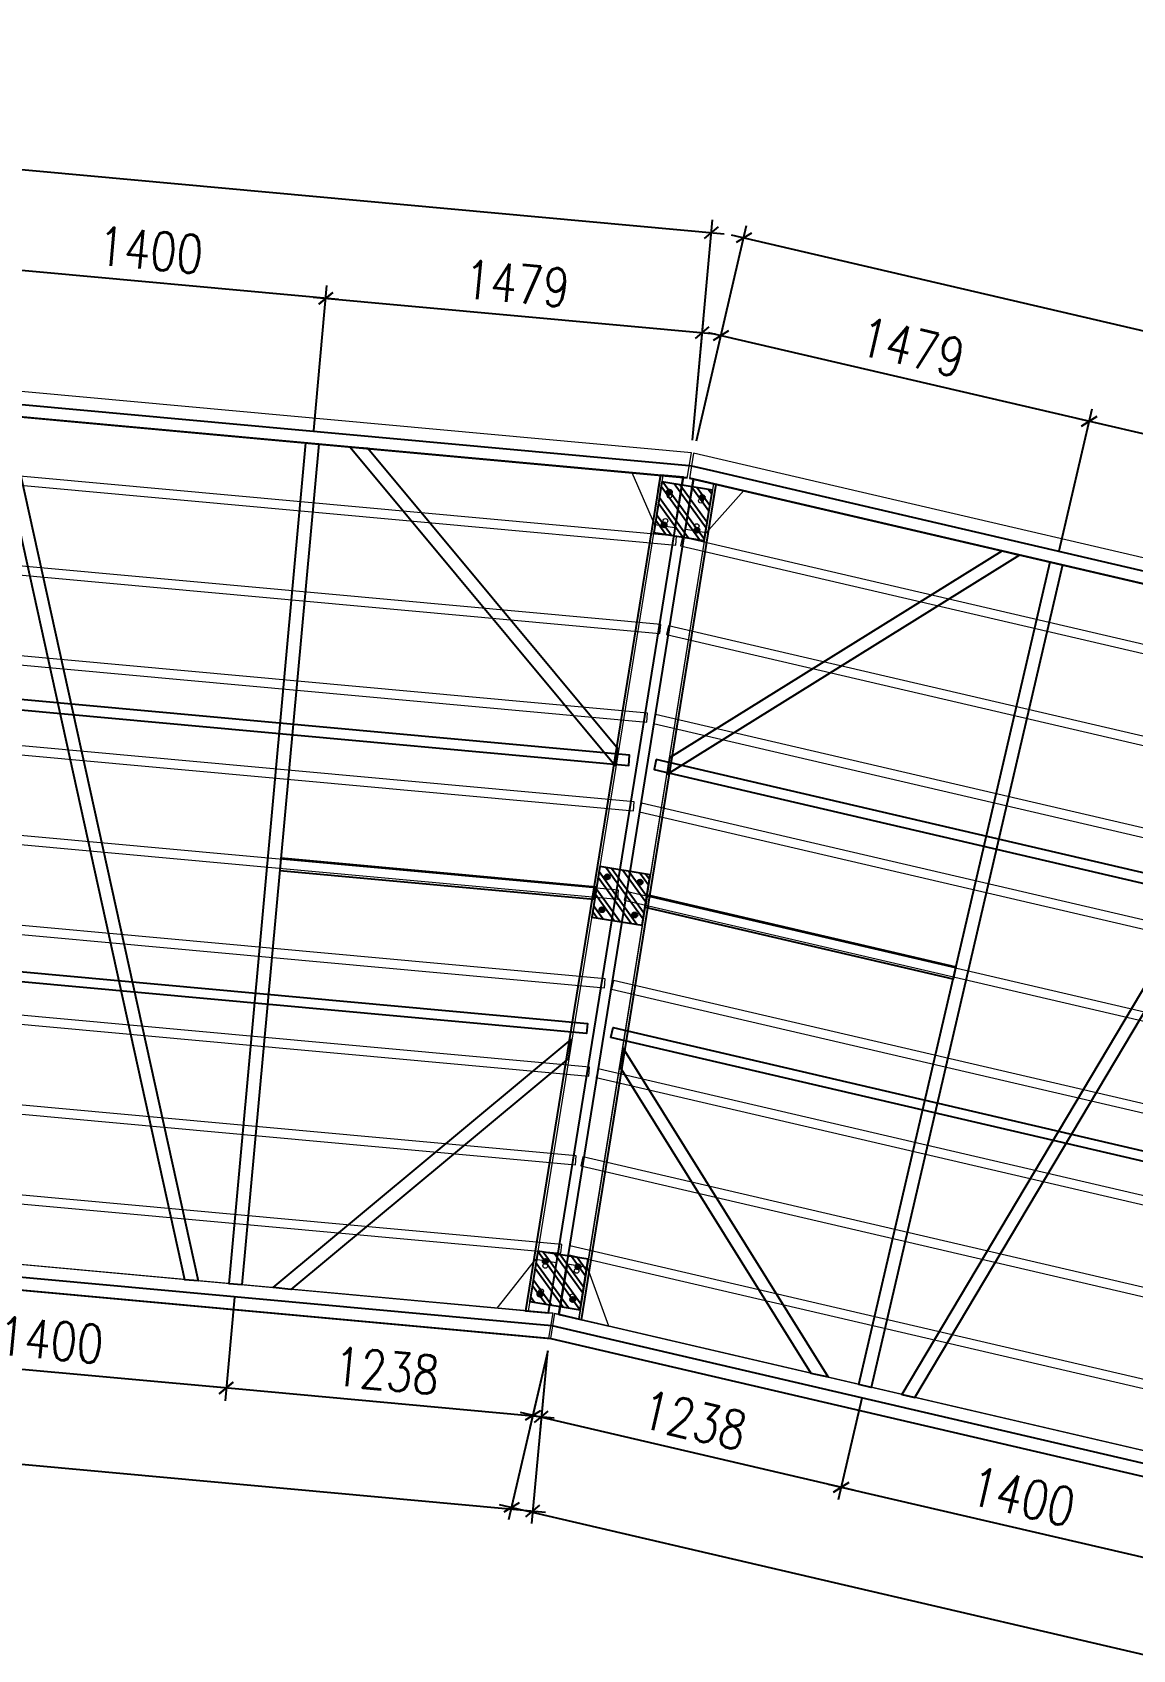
# Model space of a CAD drawing. Extents: x 15372 to 116961, y 24572 to 128109.
# Drawn here: x 67123 to 71427, y 97719 to 104046 of the extents above; entities that cross this region are included whole.
import ezdxf

# ---------------------------------------------------------------- set-up
doc = ezdxf.new("R2010")
doc.units = 0
doc.header["$LTSCALE"] = 1000
doc.header["$MEASUREMENT"] = 0
doc.linetypes.add('HIDDEN', pattern=[0.375, 0.25, -0.125])
for name, color, linetype, lineweight in [('加强板', 140, 'Continuous', 18), ('虚线', 8, 'Continuous', 0), ('铝主梁', 3, 'Continuous', 9), ('铝龙骨', 7, 'Continuous', 9)]:
    doc.layers.add(name, color=color, linetype=linetype, lineweight=lineweight)
for name, color, linetype in [('卡槽', 242, 'Continuous'), ('标注', 9, 'Continuous'), ('连接端梁', 130, 'Continuous'), ('铝横梁', 220, 'Continuous')]:
    doc.layers.add(name, color=color, linetype=linetype)
doc.styles.add('HZTXT', font='txtw.shx', dxfattribs={"width": 0.8, "bigfont": 'hztxtw.shx'})
doc.dimstyles.new('DIM-50', dxfattribs={"dimscale": 50, "dimtxt": 3, "dimasz": 1, "dimexe": 1, "dimexo": 1, "dimgap": 1, "dimtad": 1, "dimdec": 1, "dimdsep": 46, "dimtxsty": 'HZTXT', "dimblk": 'OBLIQUE', "dimblk1": 'ARCHTICK', "dimblk2": 'OBLIQUE', "dimcen": 0, "dimdle": 1, "dimclrd": 9, "dimclre": 9, "dimclrt": 2, "dimadec": 1, "dimazin": 0, "dimtfac": 1, "dimtdec": 1, "dimtix": 1, "dimtmove": 2, "dimatfit": 3, "dimldrblk": 'OBLIQUE', "dimfxl": 15, "dimtolj": 1, "dimtzin": 0, "dimarcsym": 1})

# ---------------------------------------------------------------- blocks, each defined once
blk = doc.blocks.new('_Oblique')
at = {"color": 0, "linetype": 'ByBlock', "lineweight": -2}
blk.add_line((-0.5, -0.5), (0.5, 0.5), dxfattribs=at)
blk = doc.blocks.new('*D619')
at = {"layer": 'Defpoints', "color": 0, "transparency": 16777216}
for p in [(54683.7, 72099.8), (54683.7, 71529.9), (56083.7, 71529.9)]:
    blk.add_point(p, dxfattribs=at)
at = {"layer": '标注', "color": 9, "lineweight": -2, "transparency": 16777216}
for p, q in [((54683.7, 71579.9), (54683.7, 72149.8)), ((56083.7, 71579.9), (56083.7, 72149.8)), ((56133.7, 72099.8), (54633.7, 72099.8))]:
    blk.add_line(p, q, dxfattribs=at)
at = {"layer": '标注', "color": 9, "lineweight": -2, "transparency": 16777216, "xscale": 50, "yscale": 50, "zscale": 50, "rotation": 180}
blk.add_blockref('_Oblique', (54683.7, 72099.8), dxfattribs=at)
at = {"layer": '标注', "color": 9, "lineweight": -2, "transparency": 16777216, "xscale": 50, "yscale": 50, "zscale": 50}
blk.add_blockref('_Oblique', (56083.7, 72099.8), dxfattribs=at)
at = {"layer": '标注', "color": 2, "transparency": 16777216, "insert": (55383.7, 72224.8), "char_height": 150, "attachment_point": 5, "style": 'HZTXT'}
blk.add_mtext('\\A1;1400', dxfattribs=at)
blk = doc.blocks.new('_ArchTick')
at = {"color": 0, "linetype": 'ByBlock', "const_width": 0.4}
blk.add_lwpolyline([(-0.5, -0.5), (0.5, 0.5)], dxfattribs=at)
blk = doc.blocks.new('*D621')
at = {"layer": 'Defpoints', "color": 0, "transparency": 16777216}
for p in [(57562.7, 72492.5), (49004.7, 71627.9), (57562.7, 71627.9)]:
    blk.add_point(p, dxfattribs=at)
at = {"layer": '标注', "color": 9, "lineweight": -2, "transparency": 16777216}
for p, q in [((49004.7, 71677.9), (49004.7, 72542.5)), ((57562.7, 71677.9), (57562.7, 72542.5)), ((48954.7, 72492.5), (57612.7, 72492.5))]:
    blk.add_line(p, q, dxfattribs=at)
at = {"layer": '标注', "color": 9, "lineweight": -2, "transparency": 16777216, "xscale": 50, "yscale": 50, "zscale": 50, "rotation": 180}
blk.add_blockref('_Oblique', (49004.7, 72492.5), dxfattribs=at)
at = {"layer": '标注', "color": 9, "lineweight": -2, "transparency": 16777216, "xscale": 50, "yscale": 50, "zscale": 50}
blk.add_blockref('_Oblique', (57562.7, 72492.5), dxfattribs=at)
at = {"layer": '标注', "color": 2, "transparency": 16777216, "insert": (53283.7, 72617.5), "char_height": 150, "attachment_point": 5, "style": 'HZTXT'}
blk.add_mtext('\\A1;8558', dxfattribs=at)
blk = doc.blocks.new('*D622')
at = {"layer": 'Defpoints', "color": 0, "transparency": 16777216}
for p in [(57562.7, 72099.8), (57562.7, 71627.9), (56083.7, 71529.9)]:
    blk.add_point(p, dxfattribs=at)
at = {"layer": '标注', "color": 9, "lineweight": -2, "transparency": 16777216}
for p, q in [((56083.7, 71579.9), (56083.7, 72149.8)), ((57562.7, 71677.9), (57562.7, 72149.8)), ((56033.7, 72099.8), (57612.7, 72099.8))]:
    blk.add_line(p, q, dxfattribs=at)
at = {"layer": '标注', "color": 9, "lineweight": -2, "transparency": 16777216, "xscale": 50, "yscale": 50, "zscale": 50, "rotation": 180}
blk.add_blockref('_Oblique', (56083.7, 72099.8), dxfattribs=at)
at = {"layer": '标注', "color": 9, "lineweight": -2, "transparency": 16777216, "xscale": 50, "yscale": 50, "zscale": 50}
blk.add_blockref('_Oblique', (57562.7, 72099.8), dxfattribs=at)
at = {"layer": '标注', "color": 2, "transparency": 16777216, "insert": (56823.2, 72224.8), "char_height": 150, "attachment_point": 5, "style": 'HZTXT'}
blk.add_mtext('\\A1;1479', dxfattribs=at)
blk = doc.blocks.new('*D623')
at = {"layer": 'Defpoints', "color": 0, "transparency": 16777216}
for p in [(49245.7, 68127.9), (57321.7, 68127.9), (57321.7, 67449.2)]:
    blk.add_point(p, dxfattribs=at)
at = {"layer": '标注', "color": 9, "lineweight": -2, "transparency": 16777216}
for p, q in [((49245.7, 68077.9), (49245.7, 67399.2)), ((57321.7, 68077.9), (57321.7, 67399.2)), ((49195.7, 67449.2), (57371.7, 67449.2))]:
    blk.add_line(p, q, dxfattribs=at)
at = {"layer": '标注', "color": 9, "lineweight": -2, "transparency": 16777216, "xscale": 50, "yscale": 50, "zscale": 50}
for p, rotation in [((49245.7, 67449.2), 180.0003109579486), ((57321.7, 67449.2), 0.0003109579486354188)]:
    blk.add_blockref('_Oblique', p, dxfattribs=dict(at, rotation=rotation))
at = {"layer": '标注', "color": 2, "transparency": 16777216, "insert": (53283.7, 67574.2), "char_height": 150, "attachment_point": 5, "rotation": 0.00031, "style": 'HZTXT'}
blk.add_mtext('\\A1;8076', dxfattribs=at)
blk = doc.blocks.new('*D624')
at = {"layer": 'Defpoints', "color": 0, "transparency": 16777216}
for p in [(50483.7, 72099.8), (50483.7, 71529.9), (51883.7, 71529.9)]:
    blk.add_point(p, dxfattribs=at)
at = {"layer": '标注', "color": 9, "lineweight": -2, "transparency": 16777216}
for p, q in [((50483.7, 71579.9), (50483.7, 72149.8)), ((51883.7, 71579.9), (51883.7, 72149.8)), ((51933.7, 72099.8), (50433.7, 72099.8))]:
    blk.add_line(p, q, dxfattribs=at)
at = {"layer": '标注', "color": 9, "lineweight": -2, "transparency": 16777216, "xscale": 50, "yscale": 50, "zscale": 50, "rotation": 180}
blk.add_blockref('_Oblique', (50483.7, 72099.8), dxfattribs=at)
at = {"layer": '标注', "color": 9, "lineweight": -2, "transparency": 16777216, "xscale": 50, "yscale": 50, "zscale": 50}
blk.add_blockref('_Oblique', (51883.7, 72099.8), dxfattribs=at)
at = {"layer": '标注', "color": 2, "transparency": 16777216, "insert": (51183.7, 72224.8), "char_height": 150, "attachment_point": 5, "style": 'HZTXT'}
blk.add_mtext('\\A1;1400', dxfattribs=at)
blk = doc.blocks.new('*D625')
at = {"layer": 'Defpoints', "color": 0, "transparency": 16777216}
for p in [(49004.7, 72099.8), (49004.7, 71627.9), (50483.7, 71529.9)]:
    blk.add_point(p, dxfattribs=at)
at = {"layer": '标注', "color": 9, "lineweight": -2, "transparency": 16777216}
for p, q in [((49004.7, 71677.9), (49004.7, 72149.8)), ((50483.7, 71579.9), (50483.7, 72149.8)), ((50533.7, 72099.8), (48954.7, 72099.8))]:
    blk.add_line(p, q, dxfattribs=at)
at = {"layer": '标注', "color": 9, "lineweight": -2, "transparency": 16777216, "xscale": 50, "yscale": 50, "zscale": 50, "rotation": 180}
blk.add_blockref('_Oblique', (49004.7, 72099.8), dxfattribs=at)
at = {"layer": '标注', "color": 9, "lineweight": -2, "transparency": 16777216, "xscale": 50, "yscale": 50, "zscale": 50}
blk.add_blockref('_Oblique', (50483.7, 72099.8), dxfattribs=at)
at = {"layer": '标注', "color": 2, "transparency": 16777216, "insert": (49744.2, 72224.8), "char_height": 150, "attachment_point": 5, "style": 'HZTXT'}
blk.add_mtext('\\A1;1479', dxfattribs=at)
blk = doc.blocks.new('*D627')
at = {"layer": 'Defpoints', "color": 0, "transparency": 16777216}
for p in [(56083.7, 68225.9), (57321.7, 68127.9), (56083.7, 67818.6)]:
    blk.add_point(p, dxfattribs=at)
at = {"layer": '标注', "color": 9, "lineweight": -2, "transparency": 16777216}
for p, q in [((56083.7, 68175.9), (56083.7, 67768.6)), ((57321.7, 68077.9), (57321.7, 67768.6)), ((57371.7, 67818.6), (56033.7, 67818.6))]:
    blk.add_line(p, q, dxfattribs=at)
at = {"layer": '标注', "color": 9, "lineweight": -2, "transparency": 16777216, "xscale": 50, "yscale": 50, "zscale": 50, "rotation": 180}
blk.add_blockref('_Oblique', (56083.7, 67818.6), dxfattribs=at)
at = {"layer": '标注', "color": 9, "lineweight": -2, "transparency": 16777216, "xscale": 50, "yscale": 50, "zscale": 50}
blk.add_blockref('_Oblique', (57321.7, 67818.6), dxfattribs=at)
at = {"layer": '标注', "color": 2, "transparency": 16777216, "insert": (56702.7, 67943.6), "char_height": 150, "attachment_point": 5, "style": 'HZTXT'}
blk.add_mtext('\\A1;1238', dxfattribs=at)
blk = doc.blocks.new('*D628')
at = {"layer": 'Defpoints', "color": 0, "transparency": 16777216}
for p in [(54683.7, 68225.9), (56083.7, 68225.9), (54683.7, 67818.6)]:
    blk.add_point(p, dxfattribs=at)
at = {"layer": '标注', "color": 9, "lineweight": -2, "transparency": 16777216}
for p, q in [((54683.7, 68175.9), (54683.7, 67768.6)), ((56083.7, 68175.9), (56083.7, 67768.6)), ((56133.7, 67818.6), (54633.7, 67818.6))]:
    blk.add_line(p, q, dxfattribs=at)
at = {"layer": '标注', "color": 9, "lineweight": -2, "transparency": 16777216, "xscale": 50, "yscale": 50, "zscale": 50, "rotation": 180}
blk.add_blockref('_Oblique', (54683.7, 67818.6), dxfattribs=at)
at = {"layer": '标注', "color": 9, "lineweight": -2, "transparency": 16777216, "xscale": 50, "yscale": 50, "zscale": 50}
blk.add_blockref('_Oblique', (56083.7, 67818.6), dxfattribs=at)
at = {"layer": '标注', "color": 2, "transparency": 16777216, "insert": (55383.7, 67943.6), "char_height": 150, "attachment_point": 5, "style": 'HZTXT'}
blk.add_mtext('\\A1;1400', dxfattribs=at)
blk = doc.blocks.new('*D631')
at = {"layer": 'Defpoints', "color": 0, "transparency": 16777216}
for p in [(50483.7, 68225.9), (51883.7, 68225.9), (50483.7, 67818.6)]:
    blk.add_point(p, dxfattribs=at)
at = {"layer": '标注', "color": 9, "lineweight": -2, "transparency": 16777216}
for p, q in [((50483.7, 68175.9), (50483.7, 67768.6)), ((51883.7, 68175.9), (51883.7, 67768.6)), ((51933.7, 67818.6), (50433.7, 67818.6))]:
    blk.add_line(p, q, dxfattribs=at)
at = {"layer": '标注', "color": 9, "lineweight": -2, "transparency": 16777216, "xscale": 50, "yscale": 50, "zscale": 50, "rotation": 180}
blk.add_blockref('_Oblique', (50483.7, 67818.6), dxfattribs=at)
at = {"layer": '标注', "color": 9, "lineweight": -2, "transparency": 16777216, "xscale": 50, "yscale": 50, "zscale": 50}
blk.add_blockref('_Oblique', (51883.7, 67818.6), dxfattribs=at)
at = {"layer": '标注', "color": 2, "transparency": 16777216, "insert": (51183.7, 67943.6), "char_height": 150, "attachment_point": 5, "style": 'HZTXT'}
blk.add_mtext('\\A1;1400', dxfattribs=at)
blk = doc.blocks.new('*D632')
at = {"layer": 'Defpoints', "color": 0, "transparency": 16777216}
for p in [(50483.7, 68225.9), (49245.7, 68127.9), (49245.7, 67818.6)]:
    blk.add_point(p, dxfattribs=at)
at = {"layer": '标注', "color": 9, "lineweight": -2, "transparency": 16777216}
for p, q in [((50483.7, 68175.9), (50483.7, 67768.6)), ((49245.7, 68077.9), (49245.7, 67768.6)), ((50533.7, 67818.6), (49195.7, 67818.6))]:
    blk.add_line(p, q, dxfattribs=at)
at = {"layer": '标注', "color": 9, "lineweight": -2, "transparency": 16777216, "xscale": 50, "yscale": 50, "zscale": 50, "rotation": 180}
blk.add_blockref('_Oblique', (49245.7, 67818.6), dxfattribs=at)
at = {"layer": '标注', "color": 9, "lineweight": -2, "transparency": 16777216, "xscale": 50, "yscale": 50, "zscale": 50}
blk.add_blockref('_Oblique', (50483.7, 67818.6), dxfattribs=at)
at = {"layer": '标注', "color": 2, "transparency": 16777216, "insert": (49864.7, 67943.6), "char_height": 150, "attachment_point": 5, "style": 'HZTXT'}
blk.add_mtext('\\A1;1238', dxfattribs=at)
blk = doc.blocks.new('橡胶块200x200x60')
h = blk.add_hatch()
h.set_pattern_fill('ANSI32', color=256, scale=10)
h.set_pattern_definition([(45, (0, 0), (-33.67596, 33.67596), []), (45, (22.45, 0), (-33.67596, 33.67596), [])])
h.paths.add_polyline_path([(25487.9, 88551.2), (25687.9, 88551.2), (25687.9, 88751.2), (25487.9, 88751.2)])
blk.add_lwpolyline([(25487.9, 88551.2), (25687.9, 88551.2), (25687.9, 88751.2), (25487.9, 88751.2)], close=True)
for points in [[(25512.9, 88716.2), (25532.9, 88716.2)], [(25522.9, 88726.2), (25522.9, 88706.2)], [(25662.9, 88716.2), (25642.9, 88716.2)], [(25652.9, 88726.2), (25652.9, 88706.2)], [(25512.9, 88586.2), (25532.9, 88586.2)], [(25522.9, 88576.2), (25522.9, 88596.2)], [(25662.9, 88586.2), (25642.9, 88586.2)], [(25652.9, 88576.2), (25652.9, 88596.2)]]:
    blk.add_lwpolyline(points)
for centre, radius in [((25522.9, 88716.2), 10), ((25522.9, 88716.2), 8), ((25652.9, 88716.2), 10), ((25652.9, 88716.2), 8), ((25522.9, 88586.2), 10), ((25522.9, 88586.2), 8), ((25652.9, 88586.2), 10), ((25652.9, 88586.2), 8)]:
    blk.add_circle(centre, radius)
blk = doc.blocks.new('M31')
for points in [[(49117.25, 71529.9), (49121.69, 71465.46)], [(57450.17, 71529.9), (57445.92, 71468.27)]]:
    blk.add_lwpolyline(points)
at = {"layer": '加强板', "color": 5}
for points in [[(49029.07, 71529.9), (49229.06, 71529.9), (49122.62, 71335.87), (49042.81, 71330.37)], [(49029.1, 71529.9), (49229.09, 71529.9), (49122.65, 71335.87), (49042.84, 71330.37)], [(57538.31, 71529.9), (57338.32, 71529.9), (57444.76, 71335.87), (57524.57, 71330.37)], [(57538.31, 71529.9), (57338.32, 71529.9), (57444.76, 71335.87), (57524.57, 71330.37)], [(49256.6, 68225.9), (49456.6, 68225.9), (49322.67, 68430.92), (49242.86, 68425.42)], [(49256.63, 68225.9), (49456.63, 68225.9), (49322.7, 68430.92), (49242.89, 68425.42)], [(57310.78, 68225.9), (57110.78, 68225.9), (57244.71, 68430.92), (57324.52, 68425.42)], [(57310.78, 68225.9), (57110.78, 68225.9), (57244.71, 68430.92), (57324.52, 68425.42)]]:
    blk.add_lwpolyline(points, close=True, dxfattribs=at)
for centre in [(49074.47, 71452.84), (49074.5, 71452.84), (57492.91, 71452.84), (57492.91, 71452.84), (49081.34, 71353.07), (49081.37, 71353.07), (57486.04, 71353.07), (57486.04, 71353.07), (49284.14, 68408.22), (49284.17, 68408.22), (57283.24, 68408.22), (57283.24, 68408.22), (49291.01, 68308.45), (49291.04, 68308.45), (57276.37, 68308.45), (57276.37, 68308.45)]:
    blk.add_circle(centre, 9, dxfattribs=at)
at = {"layer": '卡槽', "color": 22, "ltscale": 5000, "elevation": 0}
for points in [[(49134.24, 70427.88), (49134.24, 70387.88), (57430.06, 70387.88), (57430.06, 70427.88)], [(49208.05, 69327.91), (49208.05, 69367.91), (57361.01, 69367.91), (57361.01, 69327.91)]]:
    blk.add_lwpolyline(points, close=True, dxfattribs=at)
at = {"layer": '虚线', "color": 1, "linetype": 'HIDDEN', "ltscale": 300}
for p, q in [((57555.42, 71529.9), (49011.45, 71529.9)), ((57555.42, 71529.9), (49011.45, 71529.9)), ((49107.19, 71529.9), (49334.83, 68225.9)), ((49107.22, 71529.9), (49334.86, 68225.9)), ((57460.19, 71529.9), (57232.56, 68225.9)), ((57460.19, 71529.9), (57232.56, 68225.9)), ((57328.33, 68225.9), (49239.07, 68225.9)), ((57328.33, 68225.9), (49239.07, 68225.9))]:
    blk.add_line(p, q, dxfattribs=at)
at = {"layer": '连接端梁'}
for points in [[(49254.64, 68225.9), (49027, 71529.9), (49117.22, 71529.9), (49344.85, 68225.9)], [(49254.67, 68225.9), (49027.03, 71529.9), (49117.25, 71529.9), (49344.88, 68225.9)], [(57312.75, 68225.9), (57540.38, 71529.9), (57450.17, 71529.9), (57222.53, 68225.9)], [(57312.75, 68225.9), (57540.38, 71529.9), (57450.17, 71529.9), (57222.53, 68225.9)]]:
    blk.add_lwpolyline(points, close=True, dxfattribs=at)
at = {"layer": '铝主梁', "color": 3}
blk.add_lwpolyline([(49004.67, 71627.9), (49012.14, 71527.9), (57555.27, 71527.9), (57562.71, 71627.9), (49004.7, 71627.9)], dxfattribs=at)
blk.add_lwpolyline([(57321.7, 68127.92), (49245.7, 68127.9), (49238.39, 68227.9), (57329.02, 68227.9)], close=True, dxfattribs=at)
at = {"layer": '铝横梁', "color": 243}
for points in [[(49183.8, 70446.85), (50266.83, 71529.89), (50336.28, 71528.63), (49189.75, 70382.08)], [(50509.7, 71529.9), (50509.7, 68225.9), (50459.7, 68225.9), (50459.7, 71529.9)], [(51684.32, 71529.9), (50632.69, 68225.9), (50684.96, 68225.29), (51736.59, 71529.29)], [(54885.08, 71529.9), (55936.71, 68225.9), (55884.44, 68225.29), (54832.81, 71529.29)], [(56107.69, 71529.9), (56107.69, 68225.9), (56057.69, 68225.9), (56057.69, 71529.9)], [(57383.6, 70446.85), (56300.58, 71529.89), (56231.28, 71528.48), (57377.81, 70381.93)], [(49268, 69224.74), (50266.82, 68225.91), (50336.12, 68227.32), (49264.4, 69299.06)], [(57299.4, 69224.74), (56300.59, 68225.91), (56231.47, 68227.5), (57303.19, 69299.24)]]:
    blk.add_lwpolyline(points, close=True, dxfattribs=at)
at = {"layer": '铝横梁', "color": 243, "elevation": 0}
for points in [[(49221.35, 69903.87), (50459.72, 69903.88), (50459.72, 69853.88), (49224.66, 69853.87)], [(57346.06, 69901.87), (56107.7, 69901.88), (56107.7, 69853.88), (57342.75, 69853.87)]]:
    blk.add_lwpolyline(points, close=True, dxfattribs=at)
at = {"layer": '铝龙骨', "color": 0}
for points in [[(57534.71, 71262.9), (57534.71, 71297.9), (49036.71, 71297.9), (49036.71, 71262.9)], [(57504.71, 70912.9), (57504.71, 70947.9), (49061.71, 70947.9), (49061.71, 70912.9)], [(57484.71, 70562.9), (57484.71, 70597.9), (49091.71, 70597.9), (49091.71, 70562.9)], [(57464.71, 70212.9), (57464.71, 70247.9), (49116.71, 70247.9), (49116.71, 70212.9)], [(57434.71, 69862.9), (57434.71, 69897.9), (49136.71, 69897.9), (49136.71, 69862.9)], [(57414.71, 69512.9), (57414.71, 69547.9), (49166.71, 69547.9), (49166.71, 69512.9)], [(57384.71, 69162.9), (57384.71, 69197.9), (49186.71, 69197.9), (49186.71, 69162.9)], [(57364.71, 68812.9), (57364.71, 68847.9), (49206.71, 68847.9), (49206.71, 68812.9)], [(57339.71, 68462.9), (57339.71, 68497.9), (49236.71, 68497.9), (49236.71, 68462.9)]]:
    blk.add_lwpolyline(points, close=True, dxfattribs=at)
at = {"layer": '标注'}
for base, p1, p2, picture, middle in [((57562.71, 72492.49), (49004.7, 71627.9), (57562.71, 71627.9), '*D621', (53283.7, 72617.49)), ((49004.7, 72099.8), (50483.7, 71529.9), (49004.7, 71627.9), '*D625', (49744.2, 72224.8)), ((50483.7, 72099.8), (51883.7, 71529.9), (50483.7, 71529.9), '*D624', (51183.7, 72224.8)), ((54683.69, 72099.8), (56083.69, 71529.9), (54683.69, 71529.9), '*D619', (55383.69, 72224.8)), ((57562.71, 72099.8), (56083.69, 71529.9), (57562.71, 71627.9), '*D622', (56823.2, 72224.8))]:
    dim = blk.add_linear_dim(base=base, p1=p1, p2=p2, angle=180, dimstyle='DIM-50', dxfattribs=at)
    dim.commit()
    dim.dimension.update_dxf_attribs({"geometry": picture, "text_midpoint": middle})
for base, p1, p2, picture, middle in [((49245.7, 67818.57), (50483.7, 68225.9), (49245.7, 68127.9), '*D632', (49864.7, 67943.57)), ((50483.7, 67818.57), (51883.7, 68225.9), (50483.7, 68225.9), '*D631', (51183.7, 67943.57)), ((54683.69, 67818.57), (56083.69, 68225.9), (54683.69, 68225.9), '*D628', (55383.69, 67943.57)), ((56083.69, 67818.57), (57321.7, 68127.94), (56083.69, 68225.9), '*D627', (56702.7, 67943.57))]:
    dim = blk.add_linear_dim(base=base, p1=p1, p2=p2, dimstyle='DIM-50', dxfattribs=at)
    dim.commit()
    dim.dimension.update_dxf_attribs({"geometry": picture, "text_midpoint": middle})
dim = blk.add_aligned_dim(p1=(49245.7, 68127.9), p2=(57321.7, 68127.94), distance=-678.72, dimstyle='DIM-50', dxfattribs=at)
dim.commit()
dim.dimension.update_dxf_attribs({"geometry": '*D623', "text_midpoint": (53283.71, 67574.2)})

msp = doc.modelspace()

# ---------------------------------------------------------------- linework, layer by layer
at = {"layer": '连接端梁', "color": 0, "elevation": 29521}
for points in [[(52714.07, 102738.35), (61168.07, 103130.25), (61177.52, 103130.09), (61264.67, 103122.12), (69390.76, 102379.05), (69692.59, 102351.45), (69701.77, 102349.32), (69787.14, 102330.11), (77734.71, 100480.35), (78029.91, 100411.64), (78038.94, 100408.87), (85739.66, 97455.89), (86022.65, 97347.37), (86030.92, 97342.82), (93359.15, 93303.99), (93494.14, 93229.59), (93498.66, 93221.07), (92943.59, 87126.59), (92936.17, 87045.19), (92931.83, 87041.57)], [(32565.04, 88827.31), (32094.71, 92703.36), (37376.89, 95312.91), (44987.75, 97846.13), (45058.09, 97869.54), (52940.73, 99335.03), (53013.62, 99348.58), (61096.76, 99723.29), (69081.15, 98993.18), (69154.59, 98986.46), (76963.97, 97168.86), (77035.76, 97152.15), (84522.31, 94281.3), (84586.64, 94256.63), (89911.61, 91321.86), (89564.8, 87513.92)], [(32631.24, 88696.84), (32149.4, 92667.71), (37387.62, 95262.44), (45074.64, 97821.71), (53023.46, 99298.93), (61099.71, 99672.71), (69150.96, 98935.97), (77025.25, 97102.63), (84573.92, 94207.29), (89858.61, 91288.06), (89495.49, 87304.59)]]:
    msp.add_lwpolyline(points, dxfattribs=at)

# ---------------------------------------------------------------- block references
for name, p, rotation in [('M31', (5855.53, 36311.6, 29521), 354.7759997067623), ('M31', (5743.52, 43744.98, 29521), 346.8978819282622), ('橡胶块200x200x60', (-13775.11, 141554.28, 29521), 260.8347156736604), ('橡胶块200x200x60', (-14017.96, 140049.13, 29521), 260.8347156736604), ('橡胶块200x200x60', (-14260.66, 138544.85, 29521), 260.8347156736604)]:
    msp.add_blockref(name, p, dxfattribs=dict(rotation=rotation))

doc.saveas('drawing.dxf')
